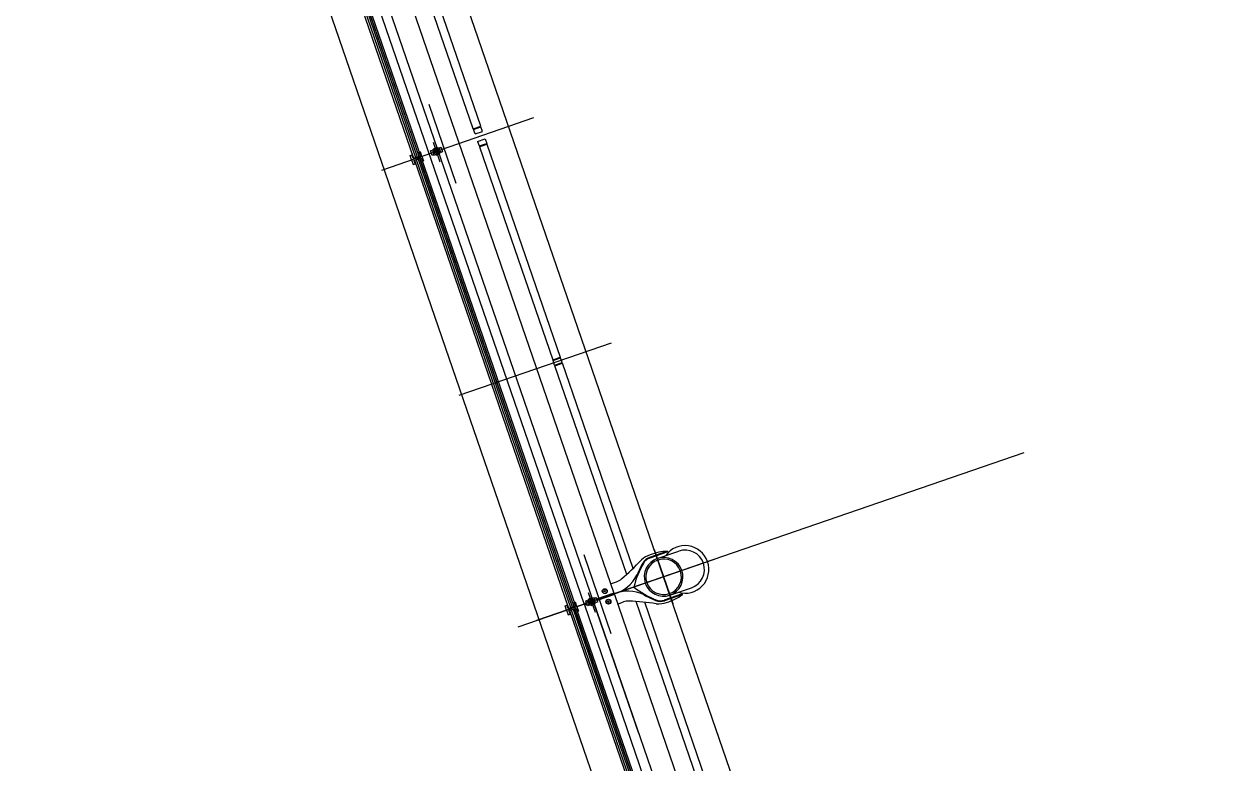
# Model space of a CAD drawing. Extents: x 809487 to 809680, y 818779 to 819225.
# Drawn here: x 809583.17 to 809590.66, y 818920.82 to 818925.48 of the extents above; entities that cross this region are included whole.
import ezdxf

# ---------------------------------------------------------------- set-up
doc = ezdxf.new("R2010")
doc.units = 0
for name, color, linetype in [('F-RC', 7, 'Continuous'), ('MAJ214__', 7, 'Continuous'), ('MAJ270__', 7, 'Continuous'), ('MAJ292__', 7, 'Continuous')]:
    doc.layers.add(name, color=color, linetype=linetype)

msp = doc.modelspace()

# ---------------------------------------------------------------- linework, layer by layer
at = {"layer": 'F-RC'}
for p, q in [((809586.0479, 818924.8322), (809585.5856, 818926.1748)), ((809586.0006, 818924.8159), (809585.5383, 818926.1585)), ((809586.0006, 818924.8159), (809586.0479, 818924.8322)), ((809586.0023, 818924.8112), (809586.0495, 818924.8275)), ((809586.0042, 818924.8118), (809586.0025, 818924.8166)), ((809586.0477, 818924.8268), (809586.046, 818924.8315)), ((809586.0593, 818924.7991), (809586.0495, 818924.8275)), ((809586.012, 818924.7828), (809586.0023, 818924.8112)), ((809586.012, 818924.7828), (809586.0593, 818924.7991)), ((809586.0283, 818924.7355), (809586.0756, 818924.7518)), ((809586.0756, 818924.7518), (809586.0854, 818924.7234)), ((809586.0283, 818924.7355), (809586.0381, 818924.7072)), ((809586.0381, 818924.7072), (809586.0854, 818924.7234)), ((809586.0397, 818924.7024), (809586.087, 818924.7187)), ((809586.0397, 818924.7024), (809586.502, 818923.3598)), ((809586.04, 818924.7078), (809586.0416, 818924.7031)), ((809586.0835, 818924.7228), (809586.0851, 818924.7181)), ((809586.087, 818924.7187), (809586.5493, 818923.3761)), ((809586.502, 818923.3598), (809586.5217, 818923.3666)), ((809586.5036, 818923.3551), (809586.5509, 818923.3714)), ((809586.5134, 818923.3267), (809586.5036, 818923.3551)), ((809586.5055, 818923.3557), (809586.5039, 818923.3605)), ((809586.5134, 818923.3267), (809586.5607, 818923.343)), ((809586.515, 818923.322), (809586.5623, 818923.3383)), ((809586.9674, 818922.0081), (809586.515, 818923.322)), ((809586.5169, 818923.3226), (809586.5153, 818923.3274)), ((809586.5217, 818923.3666), (809586.5493, 818923.3761)), ((809586.549, 818923.3707), (809586.5474, 818923.3754)), ((809586.5607, 818923.343), (809586.5509, 818923.3714)), ((809586.5604, 818923.3376), (809586.5588, 818923.3423)), ((809587.0074, 818922.0455), (809586.5623, 818923.3383)), ((809587.4787, 818920.5232), (809587.0263, 818921.8371)), ((809587.526, 818920.5395), (809587.0809, 818921.8323))]:
    msp.add_line(p, q, dxfattribs=at)
at = {"layer": 'MAJ214__'}
for p, q in [((809584.6651, 818927.4575), (809585.6369, 818924.6351)), ((809584.6764, 818927.4614), (809585.6482, 818924.639)), ((809584.6859, 818927.4647), (809585.6577, 818924.6423)), ((809584.6866, 818927.4649), (809585.6584, 818924.6425)), ((809584.7473, 818927.4884), (809586.6974, 818921.8248)), ((809585.7421, 818924.6793), (809585.7317, 818924.6757)), ((809585.7421, 818924.6793), (809585.7317, 818924.6757)), ((809585.7414, 818924.6473), (809585.7317, 818924.6757)), ((809585.7414, 818924.6473), (809585.7317, 818924.6757)), ((809585.7821, 818924.6864), (809585.7513, 818924.6758)), ((809585.7821, 818924.6864), (809585.7513, 818924.6758)), ((809585.7522, 818924.6883), (809585.7739, 818924.6958)), ((809585.7522, 818924.6883), (809585.7739, 818924.6958)), ((809585.7528, 818924.6896), (809585.7522, 818924.6883)), ((809585.7528, 818924.6896), (809585.7522, 818924.6883)), ((809585.7531, 818924.6855), (809585.7522, 818924.6883)), ((809585.7531, 818924.6855), (809585.7522, 818924.6883)), ((809585.7726, 818924.6964), (809585.7528, 818924.6896)), ((809585.7726, 818924.6964), (809585.7528, 818924.6896)), ((809585.7529, 818924.65), (809585.7969, 818924.6651)), ((809585.7529, 818924.65), (809585.7969, 818924.6651)), ((809585.7531, 818924.6855), (809585.7749, 818924.693)), ((809585.7531, 818924.6855), (809585.7749, 818924.693)), ((809585.755, 818924.6861), (809585.7554, 818924.6852)), ((809585.755, 818924.6861), (809585.7554, 818924.6852)), ((809585.7878, 818924.6699), (809585.757, 818924.6593)), ((809585.7878, 818924.6699), (809585.757, 818924.6593)), ((809585.7726, 818924.6964), (809585.7739, 818924.6958)), ((809585.7726, 818924.6964), (809585.7739, 818924.6958)), ((809585.773, 818924.6923), (809585.7733, 818924.6914)), ((809585.773, 818924.6923), (809585.7733, 818924.6914)), ((809585.7749, 818924.693), (809585.7739, 818924.6958)), ((809585.7749, 818924.693), (809585.7739, 818924.6958)), ((809585.7822, 818924.6865), (809585.7898, 818924.6891)), ((809585.7822, 818924.6865), (809585.7898, 818924.6891)), ((809585.7874, 818924.6949), (809585.7978, 818924.6985)), ((809585.7874, 818924.6949), (809585.7978, 818924.6985)), ((809585.7955, 818924.6726), (809585.7879, 818924.67)), ((809585.7955, 818924.6726), (809585.7879, 818924.67)), ((809585.8076, 818924.6701), (809585.7972, 818924.6665)), ((809585.8076, 818924.6701), (809585.7972, 818924.6665)), ((809585.7978, 818924.6985), (809585.8076, 818924.6701)), ((809585.7978, 818924.6985), (809585.8076, 818924.6701)), ((809585.6418, 818924.6209), (809586.6136, 818921.7986)), ((809585.6531, 818924.6248), (809586.6249, 818921.8025)), ((809585.6626, 818924.6281), (809586.6344, 818921.8057)), ((809585.6633, 818924.6283), (809586.6351, 818921.806)), ((809585.7518, 818924.6509), (809585.7414, 818924.6473)), ((809585.7518, 818924.6509), (809585.7414, 818924.6473)), ((809585.7494, 818924.6567), (809585.757, 818924.6593)), ((809585.7494, 818924.6567), (809585.757, 818924.6593)), ((809585.7861, 818924.6603), (809585.7644, 818924.6528)), ((809585.7861, 818924.6603), (809585.7644, 818924.6528)), ((809585.7653, 818924.65), (809585.7644, 818924.6528)), ((809585.7653, 818924.65), (809585.7644, 818924.6528)), ((809585.7871, 818924.6575), (809585.7653, 818924.65)), ((809585.7871, 818924.6575), (809585.7653, 818924.65)), ((809585.7666, 818924.6494), (809585.7653, 818924.65)), ((809585.7666, 818924.6494), (809585.7653, 818924.65)), ((809585.7659, 818924.6544), (809585.7661, 818924.654)), ((809585.7659, 818924.6544), (809585.7661, 818924.654)), ((809585.7667, 818924.6537), (809585.7661, 818924.654)), ((809585.7667, 818924.6537), (809585.7661, 818924.654)), ((809585.7666, 818924.6494), (809585.7865, 818924.6562)), ((809585.7666, 818924.6494), (809585.7865, 818924.6562)), ((809585.7838, 818924.6595), (809585.7841, 818924.6602)), ((809585.7838, 818924.6595), (809585.7841, 818924.6602)), ((809585.7839, 818924.6606), (809585.7841, 818924.6602)), ((809585.7839, 818924.6606), (809585.7841, 818924.6602)), ((809585.7871, 818924.6575), (809585.7861, 818924.6603)), ((809585.7871, 818924.6575), (809585.7861, 818924.6603)), ((809585.7865, 818924.6562), (809585.7871, 818924.6575)), ((809585.7865, 818924.6562), (809585.7871, 818924.6575)), ((809586.6974, 818921.8248), (809586.7116, 818921.8297)), ((809586.6974, 818921.8248), (809586.7116, 818921.8297)), ((809586.7007, 818921.8153), (809586.7149, 818921.8202)), ((809586.7188, 818921.8427), (809586.7084, 818921.8391)), ((809586.7188, 818921.8427), (809586.7084, 818921.8391)), ((809586.7084, 818921.8391), (809586.7116, 818921.8297)), ((809586.7084, 818921.8391), (809586.7116, 818921.8297)), ((809586.7181, 818921.8108), (809586.7149, 818921.8202)), ((809586.7261, 818921.8201), (809586.7337, 818921.8227)), ((809586.7588, 818921.8499), (809586.728, 818921.8393)), ((809586.7588, 818921.8499), (809586.728, 818921.8393)), ((809586.7289, 818921.8517), (809586.7506, 818921.8592)), ((809586.7289, 818921.8517), (809586.7506, 818921.8592)), ((809586.7295, 818921.853), (809586.7289, 818921.8517)), ((809586.7295, 818921.853), (809586.7289, 818921.8517)), ((809586.7298, 818921.8489), (809586.7289, 818921.8517)), ((809586.7298, 818921.8489), (809586.7289, 818921.8517)), ((809586.7493, 818921.8599), (809586.7295, 818921.853)), ((809586.7493, 818921.8599), (809586.7295, 818921.853)), ((809586.7296, 818921.8134), (809586.7736, 818921.8286)), ((809586.7298, 818921.8489), (809586.7516, 818921.8564)), ((809586.7298, 818921.8489), (809586.7516, 818921.8564)), ((809586.7317, 818921.8496), (809586.7321, 818921.8486)), ((809586.7317, 818921.8496), (809586.7321, 818921.8486)), ((809586.7645, 818921.8333), (809586.7337, 818921.8227)), ((809586.7628, 818921.8238), (809586.7411, 818921.8163)), ((809586.7421, 818921.8135), (809586.7411, 818921.8163)), ((809586.7638, 818921.8209), (809586.7421, 818921.8135)), ((809586.7426, 818921.8179), (809586.7428, 818921.8174)), ((809586.7434, 818921.8171), (809586.7428, 818921.8174)), ((809586.7433, 818921.8128), (809586.7632, 818921.8197)), ((809586.7493, 818921.8599), (809586.7506, 818921.8592)), ((809586.7493, 818921.8599), (809586.7506, 818921.8592)), ((809586.7497, 818921.8557), (809586.75, 818921.8548)), ((809586.7497, 818921.8557), (809586.75, 818921.8548)), ((809586.7516, 818921.8564), (809586.7506, 818921.8592)), ((809586.7516, 818921.8564), (809586.7506, 818921.8592)), ((809586.759, 818921.8499), (809586.7665, 818921.8526)), ((809586.759, 818921.8499), (809586.7665, 818921.8526)), ((809586.7605, 818921.823), (809586.7608, 818921.8236)), ((809586.7606, 818921.8241), (809586.7608, 818921.8236)), ((809586.7638, 818921.8209), (809586.7628, 818921.8238)), ((809586.7632, 818921.8197), (809586.7638, 818921.8209)), ((809586.7641, 818921.8583), (809586.7745, 818921.8619)), ((809586.7641, 818921.8583), (809586.7745, 818921.8619)), ((809586.7722, 818921.836), (809586.7646, 818921.8334)), ((809586.7843, 818921.8336), (809586.7739, 818921.83)), ((809586.7745, 818921.8619), (809586.7778, 818921.8525)), ((809586.7745, 818921.8619), (809586.7778, 818921.8525)), ((809586.8865, 818921.8899), (809586.7778, 818921.8525)), ((809586.8865, 818921.8899), (809586.7778, 818921.8525)), ((809586.8898, 818921.8804), (809586.781, 818921.843)), ((809586.781, 818921.843), (809586.7843, 818921.8336)), ((809586.6185, 818921.7844), (809587.5903, 818918.962)), ((809586.6298, 818921.7883), (809587.6016, 818918.9659)), ((809586.6393, 818921.7915), (809587.6111, 818918.9692)), ((809586.64, 818921.7918), (809587.6118, 818918.9694)), ((809586.7007, 818921.8153), (809588.6508, 818916.1517)), ((809586.7285, 818921.8144), (809586.7181, 818921.8108)), ((809586.7433, 818921.8128), (809586.7421, 818921.8135))]:
    msp.add_line(p, q, dxfattribs=at)
for points in [[(809585.7863, 818924.6958), (809585.7423, 818924.6807)], [(809585.7863, 818924.6958), (809585.7423, 818924.6807)], [(809587.2244, 818922.1533), (809587.1116, 818922.1145)], [(809587.2244, 818922.1533), (809587.1116, 818922.1145)], [(809586.763, 818921.8593), (809586.7191, 818921.8441)], [(809586.763, 818921.8593), (809586.7191, 818921.8441)], [(809587.3182, 818921.8809), (809587.2054, 818921.842)]]:
    msp.add_lwpolyline(points, dxfattribs=at)
for centre, radius in [((809585.7696, 818924.6729), 0.006), ((809585.7696, 818924.6729), 0.006), ((809586.8295, 818921.902), 0.0155), ((809586.8295, 818921.902), 0.0155), ((809586.8295, 818921.902), 0.0135), ((809586.8295, 818921.902), 0.0135), ((809586.8295, 818921.902), 0.0042), ((809586.8295, 818921.902), 0.0042), ((809586.8523, 818921.8358), 0.0155), ((809586.8523, 818921.8358), 0.0135), ((809586.8523, 818921.8358), 0.0042)]:
    msp.add_circle(centre, radius, dxfattribs=at)
for centre, radius, start, end in [((809585.7696, 818924.6729), 0.0095, 145.18264, 252.81736), ((809585.7696, 818924.6729), 0.0095, 145.18264, 252.81736), ((809585.7696, 818924.6729), 0.0109, 101.1265, 116.87349), ((809585.7696, 818924.6729), 0.0109, 101.1265, 116.87349), ((809585.7696, 818924.6729), 0.0095, 326.69488, 71.30512), ((809585.7696, 818924.6729), 0.0095, 326.69488, 71.30512), ((809585.7696, 818924.6729), 0.0109, 281.1265, 296.87349), ((809585.7696, 818924.6729), 0.0109, 281.1265, 296.87349), ((809587.5597, 818921.7954), 0.567, 149.96236, 158.10407), ((809587.5597, 818921.7954), 0.567, 149.96236, 158.10407), ((809587.1374, 818922.0396), 0.0792, 109, 149.96236), ((809587.1374, 818922.0396), 0.0792, 109, 149.96236), ((809586.8258, 818922.1072), 0.2307, 285.67731, 333.23123), ((809586.8258, 818922.1072), 0.2307, 285.67731, 333.23123), ((809587.015, 818922.0143), 0.02, 326.67541, 338.10407), ((809587.015, 818922.0143), 0.02, 326.67541, 338.10407), ((809586.9757, 818921.6718), 0.2307, 64.76877, 112.32268), ((809586.9757, 818921.6718), 0.2307, 105.67731, 112.32268), ((809586.8258, 818922.1072), 0.2307, 285.67731, 292.32268), ((809586.9757, 818921.6718), 0.2307, 105.67731, 112.32268), ((809586.7463, 818921.8363), 0.0095, 145.18264, 198.99991), ((809586.7463, 818921.8363), 0.0095, 145.18264, 198.99991), ((809586.7463, 818921.8363), 0.0095, 198.99991, 252.81736), ((809586.7463, 818921.8363), 0.006, 19.00013, 198.99986), ((809586.7463, 818921.8363), 0.006, 19.00013, 198.99986), ((809586.7463, 818921.8363), 0.006, 198.99986, 19.00013), ((809586.7463, 818921.8363), 0.0109, 101.1265, 116.87349), ((809586.7463, 818921.8363), 0.0109, 101.1265, 116.87349), ((809586.7463, 818921.8363), 0.0109, 281.1265, 296.87349), ((809586.7463, 818921.8363), 0.0095, 19.00008, 71.30512), ((809586.7463, 818921.8363), 0.0095, 19.00008, 71.30512), ((809586.7463, 818921.8363), 0.0095, 326.69488, 19.00008), ((809587.0676, 818921.8615), 0.02, 59.89592, 71.32459), ((809587.3621, 818922.3693), 0.567, 239.89592, 248.03764), ((809587.1796, 818921.9169), 0.0792, 248.03764, 289)]:
    msp.add_arc(centre, radius, start, end, dxfattribs=at)
for points, degree in [([(809585.7421, 818924.68), (809585.7421, 818924.68), (809585.7421, 818924.6801), (809585.7421, 818924.6802), (809585.7421, 818924.6802), (809585.7421, 818924.6803), (809585.7421, 818924.6803), (809585.7421, 818924.6804), (809585.7421, 818924.6804), (809585.7422, 818924.6805), (809585.7422, 818924.6805), (809585.7422, 818924.6806), (809585.7422, 818924.6806), (809585.7423, 818924.6807), (809585.7423, 818924.6807), (809585.7423, 818924.6807)], 3), ([(809585.7421, 818924.68), (809585.7421, 818924.68), (809585.7421, 818924.6801), (809585.7421, 818924.6802), (809585.7421, 818924.6802), (809585.7421, 818924.6803), (809585.7421, 818924.6803), (809585.7421, 818924.6804), (809585.7421, 818924.6804), (809585.7422, 818924.6805), (809585.7422, 818924.6805), (809585.7422, 818924.6806), (809585.7422, 818924.6806), (809585.7423, 818924.6807), (809585.7423, 818924.6807), (809585.7423, 818924.6807)], 3), ([(809585.7429, 818924.6738), (809585.7428, 818924.6741), (809585.7427, 818924.6745), (809585.7425, 818924.6753), (809585.7424, 818924.6759), (809585.7422, 818924.677), (809585.7422, 818924.6776), (809585.7421, 818924.6787), (809585.7421, 818924.6794), (809585.7421, 818924.68)], 3), ([(809585.7429, 818924.6738), (809585.7428, 818924.6741), (809585.7427, 818924.6745), (809585.7425, 818924.6753), (809585.7424, 818924.6759), (809585.7422, 818924.677), (809585.7422, 818924.6776), (809585.7421, 818924.6787), (809585.7421, 818924.6794), (809585.7421, 818924.68)], 3), ([(809585.7429, 818924.6738), (809585.7429, 818924.6738), (809585.7429, 818924.6738), (809585.7429, 818924.6737), (809585.7429, 818924.6737), (809585.7429, 818924.6736), (809585.743, 818924.6736), (809585.743, 818924.6736)], 3), ([(809585.7429, 818924.6738), (809585.7429, 818924.6738), (809585.7429, 818924.6738), (809585.7429, 818924.6737), (809585.7429, 818924.6737), (809585.7429, 818924.6736), (809585.743, 818924.6736), (809585.743, 818924.6736)], 3), ([(809585.7437, 818924.6732), (809585.7437, 818924.6732), (809585.7437, 818924.6732), (809585.7437, 818924.6732), (809585.7436, 818924.6732), (809585.7436, 818924.6732), (809585.7435, 818924.6732), (809585.7434, 818924.6732), (809585.7433, 818924.6732), (809585.7432, 818924.6733), (809585.7431, 818924.6733), (809585.743, 818924.6735), (809585.743, 818924.6735), (809585.743, 818924.6736)], 3), ([(809585.7437, 818924.6732), (809585.7437, 818924.6732), (809585.7437, 818924.6732), (809585.7437, 818924.6732), (809585.7436, 818924.6732), (809585.7436, 818924.6732), (809585.7435, 818924.6732), (809585.7434, 818924.6732), (809585.7433, 818924.6732), (809585.7432, 818924.6733), (809585.7431, 818924.6733), (809585.743, 818924.6735), (809585.743, 818924.6735), (809585.743, 818924.6736)], 3), ([(809585.7437, 818924.6732), (809585.7444, 818924.6735), (809585.745, 818924.6737), (809585.7466, 818924.6742), (809585.7475, 818924.6746), (809585.7491, 818924.6751), (809585.7497, 818924.6753), (809585.7506, 818924.6756), (809585.751, 818924.6757), (809585.7513, 818924.6758)], 3), ([(809585.7437, 818924.6732), (809585.7446, 818924.6735), (809585.7455, 818924.6738), (809585.7464, 818924.6741), (809585.7476, 818924.6746), (809585.7489, 818924.675), (809585.7502, 818924.6755), (809585.7506, 818924.6756), (809585.7509, 818924.6757), (809585.7513, 818924.6758)], 3), ([(809585.7437, 818924.6732), (809585.7444, 818924.6735), (809585.745, 818924.6737), (809585.7466, 818924.6742), (809585.7475, 818924.6746), (809585.7491, 818924.6751), (809585.7497, 818924.6753), (809585.7506, 818924.6756), (809585.751, 818924.6757), (809585.7513, 818924.6758)], 3), ([(809585.7437, 818924.6732), (809585.7446, 818924.6735), (809585.7455, 818924.6738), (809585.7464, 818924.6741), (809585.7476, 818924.6746), (809585.7489, 818924.675), (809585.7502, 818924.6755), (809585.7506, 818924.6756), (809585.7509, 818924.6757), (809585.7513, 818924.6758)], 3), ([(809585.7513, 818924.6758), (809585.7513, 818924.6758), (809585.7513, 818924.6758), (809585.7514, 818924.6757), (809585.7514, 818924.6755), (809585.7516, 818924.6749), (809585.7516, 818924.6745), (809585.7518, 818924.6733), (809585.7519, 818924.6722), (809585.7524, 818924.67), (809585.7527, 818924.6688), (809585.7535, 818924.6665), (809585.7539, 818924.6654), (809585.7549, 818924.6633), (809585.7554, 818924.6623), (809585.7562, 818924.661), (809585.7564, 818924.6605), (809585.7568, 818924.6599), (809585.7569, 818924.6597), (809585.757, 818924.6594), (809585.757, 818924.6594), (809585.757, 818924.6593)], 3), ([(809585.7513, 818924.6758), (809585.7513, 818924.6758), (809585.7513, 818924.6758), (809585.7514, 818924.6757), (809585.7514, 818924.6755), (809585.7516, 818924.6749), (809585.7516, 818924.6745), (809585.7518, 818924.6733), (809585.7519, 818924.6722), (809585.7524, 818924.67), (809585.7527, 818924.6688), (809585.7535, 818924.6665), (809585.7539, 818924.6654), (809585.7549, 818924.6633), (809585.7554, 818924.6623), (809585.7562, 818924.661), (809585.7564, 818924.6605), (809585.7568, 818924.6599), (809585.7569, 818924.6597), (809585.757, 818924.6594), (809585.757, 818924.6594), (809585.757, 818924.6593)], 3), ([(809585.7625, 818924.6794), (809585.7625, 818924.6794), (809585.7625, 818924.6794), (809585.7625, 818924.6793), (809585.7624, 818924.6792), (809585.7623, 818924.679), (809585.7622, 818924.6788), (809585.7619, 818924.6785), (809585.7618, 818924.6783), (809585.7617, 818924.6781)], 3), ([(809585.7625, 818924.6794), (809585.7625, 818924.6794), (809585.7625, 818924.6794), (809585.7625, 818924.6793), (809585.7624, 818924.6792), (809585.7623, 818924.679), (809585.7622, 818924.6788), (809585.7619, 818924.6785), (809585.7618, 818924.6783), (809585.7617, 818924.6781)], 3), ([(809585.7647, 818924.6827), (809585.7635, 818924.6809), (809585.7625, 818924.6794)], 2), ([(809585.7647, 818924.6827), (809585.7635, 818924.6809), (809585.7625, 818924.6794)], 2), ([(809585.7666, 818924.6639), (809585.7668, 818924.6638), (809585.767, 818924.6638), (809585.7674, 818924.6636), (809585.7676, 818924.6636), (809585.7678, 818924.6635), (809585.7679, 818924.6634), (809585.768, 818924.6634), (809585.768, 818924.6634), (809585.7681, 818924.6634)], 3), ([(809585.7666, 818924.6639), (809585.7668, 818924.6638), (809585.767, 818924.6638), (809585.7674, 818924.6636), (809585.7676, 818924.6636), (809585.7678, 818924.6635), (809585.7679, 818924.6634), (809585.768, 818924.6634), (809585.768, 818924.6634), (809585.7681, 818924.6634)], 3), ([(809585.7712, 818924.6824), (809585.7695, 818924.683), (809585.7675, 818924.6836)], 2), ([(809585.7712, 818924.6824), (809585.7695, 818924.683), (809585.7675, 818924.6836)], 2), ([(809585.7681, 818924.6634), (809585.7698, 818924.6628), (809585.7717, 818924.6622)], 2), ([(809585.7681, 818924.6634), (809585.7698, 818924.6628), (809585.7717, 818924.6622)], 2), ([(809585.7727, 818924.6819), (809585.7725, 818924.682), (809585.7723, 818924.682), (809585.7719, 818924.6822), (809585.7717, 818924.6822), (809585.7714, 818924.6823), (809585.7713, 818924.6824), (809585.7712, 818924.6824), (809585.7712, 818924.6824), (809585.7712, 818924.6824)], 3), ([(809585.7727, 818924.6819), (809585.7725, 818924.682), (809585.7723, 818924.682), (809585.7719, 818924.6822), (809585.7717, 818924.6822), (809585.7714, 818924.6823), (809585.7713, 818924.6824), (809585.7712, 818924.6824), (809585.7712, 818924.6824), (809585.7712, 818924.6824)], 3), ([(809585.7746, 818924.6631), (809585.7757, 818924.6649), (809585.7767, 818924.6664)], 2), ([(809585.7746, 818924.6631), (809585.7757, 818924.6649), (809585.7767, 818924.6664)], 2), ([(809585.7767, 818924.6664), (809585.7767, 818924.6664), (809585.7767, 818924.6664), (809585.7768, 818924.6665), (809585.7768, 818924.6666), (809585.777, 818924.6668), (809585.7771, 818924.667), (809585.7773, 818924.6673), (809585.7775, 818924.6675), (809585.7776, 818924.6677)], 3), ([(809585.7767, 818924.6664), (809585.7767, 818924.6664), (809585.7767, 818924.6664), (809585.7768, 818924.6665), (809585.7768, 818924.6666), (809585.777, 818924.6668), (809585.7771, 818924.667), (809585.7773, 818924.6673), (809585.7775, 818924.6675), (809585.7776, 818924.6677)], 3), ([(809585.7821, 818924.6864), (809585.7821, 818924.6865), (809585.7822, 818924.6865), (809585.7822, 818924.6865)], 2), ([(809585.7821, 818924.6864), (809585.7821, 818924.6865), (809585.7822, 818924.6865), (809585.7822, 818924.6865)], 2), ([(809585.7821, 818924.6864), (809585.7821, 818924.6865), (809585.7822, 818924.6865), (809585.7822, 818924.6865)], 2), ([(809585.7821, 818924.6864), (809585.7821, 818924.6865), (809585.7822, 818924.6865), (809585.7822, 818924.6865)], 2), ([(809585.7879, 818924.67), (809585.7879, 818924.67), (809585.7879, 818924.67), (809585.7879, 818924.6701), (809585.7878, 818924.6703), (809585.7877, 818924.6709), (809585.7876, 818924.6713), (809585.7874, 818924.6726), (809585.7873, 818924.6736), (809585.7869, 818924.6758), (809585.7866, 818924.677), (809585.7858, 818924.6793), (809585.7854, 818924.6805), (809585.7844, 818924.6825), (809585.7838, 818924.6835), (809585.7831, 818924.6848), (809585.7828, 818924.6853), (809585.7825, 818924.6859), (809585.7824, 818924.6861), (809585.7823, 818924.6864), (809585.7823, 818924.6864), (809585.7822, 818924.6865)], 3), ([(809585.7879, 818924.67), (809585.7879, 818924.67), (809585.7879, 818924.67), (809585.7879, 818924.6701), (809585.7878, 818924.6703), (809585.7877, 818924.6709), (809585.7876, 818924.6713), (809585.7874, 818924.6726), (809585.7873, 818924.6736), (809585.7869, 818924.6758), (809585.7866, 818924.677), (809585.7858, 818924.6793), (809585.7854, 818924.6805), (809585.7844, 818924.6825), (809585.7838, 818924.6835), (809585.7831, 818924.6848), (809585.7828, 818924.6853), (809585.7825, 818924.6859), (809585.7824, 818924.6861), (809585.7823, 818924.6864), (809585.7823, 818924.6864), (809585.7822, 818924.6865)], 3), ([(809585.7863, 818924.6958), (809585.7864, 818924.6958), (809585.7864, 818924.6959), (809585.7865, 818924.6958), (809585.7865, 818924.6958), (809585.7866, 818924.6958), (809585.7866, 818924.6958), (809585.7867, 818924.6957), (809585.7867, 818924.6957), (809585.7868, 818924.6957), (809585.7868, 818924.6957), (809585.7868, 818924.6956), (809585.7869, 818924.6956), (809585.7869, 818924.6955), (809585.787, 818924.6955), (809585.787, 818924.6954)], 3), ([(809585.7863, 818924.6958), (809585.7864, 818924.6958), (809585.7864, 818924.6959), (809585.7865, 818924.6958), (809585.7865, 818924.6958), (809585.7866, 818924.6958), (809585.7866, 818924.6958), (809585.7867, 818924.6957), (809585.7867, 818924.6957), (809585.7868, 818924.6957), (809585.7868, 818924.6957), (809585.7868, 818924.6956), (809585.7869, 818924.6956), (809585.7869, 818924.6955), (809585.787, 818924.6955), (809585.787, 818924.6954)], 3), ([(809585.787, 818924.6954), (809585.7874, 818924.695), (809585.7877, 818924.6945), (809585.7884, 818924.6935), (809585.7887, 818924.693), (809585.7893, 818924.692), (809585.7895, 818924.6915), (809585.7899, 818924.6907), (809585.79, 818924.6904), (809585.7901, 818924.6901)], 3), ([(809585.787, 818924.6954), (809585.7874, 818924.695), (809585.7877, 818924.6945), (809585.7884, 818924.6935), (809585.7887, 818924.693), (809585.7893, 818924.692), (809585.7895, 818924.6915), (809585.7899, 818924.6907), (809585.79, 818924.6904), (809585.7901, 818924.6901)], 3), ([(809585.7879, 818924.67), (809585.7879, 818924.6699), (809585.7878, 818924.6699), (809585.7878, 818924.6699)], 2), ([(809585.7879, 818924.67), (809585.7879, 818924.6699), (809585.7878, 818924.6699), (809585.7878, 818924.6699)], 2), ([(809585.7902, 818924.6899), (809585.7902, 818924.6898), (809585.7902, 818924.6898), (809585.7903, 818924.6897), (809585.7902, 818924.6896), (809585.7902, 818924.6895), (809585.7902, 818924.6894), (809585.7901, 818924.6893), (809585.7901, 818924.6892), (809585.79, 818924.6892), (809585.7899, 818924.6891), (809585.7898, 818924.6891), (809585.7898, 818924.6891), (809585.7898, 818924.6891)], 3), ([(809585.7902, 818924.6899), (809585.7902, 818924.6898), (809585.7902, 818924.6898), (809585.7903, 818924.6897), (809585.7902, 818924.6896), (809585.7902, 818924.6895), (809585.7902, 818924.6894), (809585.7901, 818924.6893), (809585.7901, 818924.6892), (809585.79, 818924.6892), (809585.7899, 818924.6891), (809585.7898, 818924.6891), (809585.7898, 818924.6891), (809585.7898, 818924.6891)], 3), ([(809585.7902, 818924.6899), (809585.7902, 818924.6899), (809585.7902, 818924.6899), (809585.7902, 818924.6899), (809585.7902, 818924.69), (809585.7902, 818924.69), (809585.7902, 818924.6901), (809585.7901, 818924.6901)], 3), ([(809585.7902, 818924.6899), (809585.7902, 818924.6899), (809585.7902, 818924.6899), (809585.7902, 818924.6899), (809585.7902, 818924.69), (809585.7902, 818924.69), (809585.7902, 818924.6901), (809585.7901, 818924.6901)], 3), ([(809585.7955, 818924.6726), (809585.7955, 818924.6726), (809585.7955, 818924.6726), (809585.7956, 818924.6726), (809585.7956, 818924.6726), (809585.7957, 818924.6726), (809585.7957, 818924.6726), (809585.7959, 818924.6726), (809585.7959, 818924.6726), (809585.7961, 818924.6725), (809585.7961, 818924.6725), (809585.7962, 818924.6723), (809585.7963, 818924.6723), (809585.7963, 818924.6722)], 3), ([(809585.7955, 818924.6726), (809585.7955, 818924.6726), (809585.7955, 818924.6726), (809585.7956, 818924.6726), (809585.7956, 818924.6726), (809585.7957, 818924.6726), (809585.7957, 818924.6726), (809585.7959, 818924.6726), (809585.7959, 818924.6726), (809585.7961, 818924.6725), (809585.7961, 818924.6725), (809585.7962, 818924.6723), (809585.7963, 818924.6723), (809585.7963, 818924.6722)], 3), ([(809585.7964, 818924.672), (809585.7964, 818924.672), (809585.7964, 818924.6721), (809585.7963, 818924.6721), (809585.7963, 818924.6721), (809585.7963, 818924.6722), (809585.7963, 818924.6722), (809585.7963, 818924.6722)], 3), ([(809585.7964, 818924.672), (809585.7964, 818924.672), (809585.7964, 818924.6721), (809585.7963, 818924.6721), (809585.7963, 818924.6721), (809585.7963, 818924.6722), (809585.7963, 818924.6722), (809585.7963, 818924.6722)], 3), ([(809585.7964, 818924.672), (809585.7965, 818924.6717), (809585.7966, 818924.6713), (809585.7968, 818924.6705), (809585.7969, 818924.6699), (809585.797, 818924.6688), (809585.7971, 818924.6682), (809585.7972, 818924.6671), (809585.7972, 818924.6665), (809585.7972, 818924.6658)], 3), ([(809585.7964, 818924.672), (809585.7965, 818924.6717), (809585.7966, 818924.6713), (809585.7968, 818924.6705), (809585.7969, 818924.6699), (809585.797, 818924.6688), (809585.7971, 818924.6682), (809585.7972, 818924.6671), (809585.7972, 818924.6665), (809585.7972, 818924.6658)], 3), ([(809585.7972, 818924.6658), (809585.7972, 818924.6658), (809585.7972, 818924.6657), (809585.7972, 818924.6656), (809585.7972, 818924.6656), (809585.7972, 818924.6655), (809585.7971, 818924.6655), (809585.7971, 818924.6654), (809585.7971, 818924.6654), (809585.7971, 818924.6653), (809585.7971, 818924.6653), (809585.797, 818924.6652), (809585.797, 818924.6652), (809585.797, 818924.6651), (809585.7969, 818924.6651), (809585.7969, 818924.6651)], 3), ([(809585.7972, 818924.6658), (809585.7972, 818924.6658), (809585.7972, 818924.6657), (809585.7972, 818924.6656), (809585.7972, 818924.6656), (809585.7972, 818924.6655), (809585.7971, 818924.6655), (809585.7971, 818924.6654), (809585.7971, 818924.6654), (809585.7971, 818924.6653), (809585.7971, 818924.6653), (809585.797, 818924.6652), (809585.797, 818924.6652), (809585.797, 818924.6651), (809585.7969, 818924.6651), (809585.7969, 818924.6651)], 3), ([(809585.749, 818924.6559), (809585.749, 818924.656), (809585.749, 818924.656), (809585.749, 818924.6561), (809585.749, 818924.6562), (809585.749, 818924.6563), (809585.7491, 818924.6564), (809585.7492, 818924.6565), (809585.7492, 818924.6566), (809585.7493, 818924.6566), (809585.7494, 818924.6567), (809585.7494, 818924.6567), (809585.7494, 818924.6567), (809585.7494, 818924.6567)], 3), ([(809585.749, 818924.6559), (809585.749, 818924.656), (809585.749, 818924.656), (809585.749, 818924.6561), (809585.749, 818924.6562), (809585.749, 818924.6563), (809585.7491, 818924.6564), (809585.7492, 818924.6565), (809585.7492, 818924.6566), (809585.7493, 818924.6566), (809585.7494, 818924.6567), (809585.7494, 818924.6567), (809585.7494, 818924.6567), (809585.7494, 818924.6567)], 3), ([(809585.749, 818924.6559), (809585.7491, 818924.6559), (809585.7491, 818924.6559), (809585.7491, 818924.6559), (809585.7491, 818924.6558), (809585.7491, 818924.6558), (809585.7491, 818924.6558), (809585.7491, 818924.6557)], 3), ([(809585.749, 818924.6559), (809585.7491, 818924.6559), (809585.7491, 818924.6559), (809585.7491, 818924.6559), (809585.7491, 818924.6558), (809585.7491, 818924.6558), (809585.7491, 818924.6558), (809585.7491, 818924.6557)], 3), ([(809585.7523, 818924.6504), (809585.7519, 818924.6508), (809585.7515, 818924.6513), (809585.7509, 818924.6523), (809585.7506, 818924.6528), (809585.75, 818924.6538), (809585.7498, 818924.6543), (809585.7494, 818924.6551), (809585.7492, 818924.6554), (809585.7491, 818924.6557)], 3), ([(809585.7523, 818924.6504), (809585.7519, 818924.6508), (809585.7515, 818924.6513), (809585.7509, 818924.6523), (809585.7506, 818924.6528), (809585.75, 818924.6538), (809585.7498, 818924.6543), (809585.7494, 818924.6551), (809585.7492, 818924.6554), (809585.7491, 818924.6557)], 3), ([(809585.7529, 818924.65), (809585.7529, 818924.65), (809585.7529, 818924.65), (809585.7528, 818924.65), (809585.7527, 818924.65), (809585.7527, 818924.65), (809585.7526, 818924.65), (809585.7526, 818924.6501), (809585.7526, 818924.6501), (809585.7525, 818924.6501), (809585.7525, 818924.6501), (809585.7524, 818924.6502), (809585.7524, 818924.6502), (809585.7523, 818924.6503), (809585.7523, 818924.6503), (809585.7523, 818924.6504)], 3), ([(809585.7529, 818924.65), (809585.7529, 818924.65), (809585.7529, 818924.65), (809585.7528, 818924.65), (809585.7527, 818924.65), (809585.7527, 818924.65), (809585.7526, 818924.65), (809585.7526, 818924.6501), (809585.7526, 818924.6501), (809585.7525, 818924.6501), (809585.7525, 818924.6501), (809585.7524, 818924.6502), (809585.7524, 818924.6502), (809585.7523, 818924.6503), (809585.7523, 818924.6503), (809585.7523, 818924.6504)], 3), ([(809586.7188, 818921.8434), (809586.7188, 818921.8435), (809586.7188, 818921.8435), (809586.7188, 818921.8436), (809586.7188, 818921.8437), (809586.7188, 818921.8438), (809586.7188, 818921.8438), (809586.7188, 818921.8439), (809586.7188, 818921.8439), (809586.7189, 818921.8439), (809586.7189, 818921.844), (809586.7189, 818921.844), (809586.719, 818921.8441), (809586.719, 818921.8441), (809586.719, 818921.8441), (809586.7191, 818921.8441)], 3), ([(809586.7188, 818921.8434), (809586.7188, 818921.8435), (809586.7188, 818921.8435), (809586.7188, 818921.8436), (809586.7188, 818921.8437), (809586.7188, 818921.8438), (809586.7188, 818921.8438), (809586.7188, 818921.8439), (809586.7188, 818921.8439), (809586.7189, 818921.8439), (809586.7189, 818921.844), (809586.7189, 818921.844), (809586.719, 818921.8441), (809586.719, 818921.8441), (809586.719, 818921.8441), (809586.7191, 818921.8441)], 3), ([(809586.7196, 818921.8372), (809586.7195, 818921.8376), (809586.7194, 818921.8379), (809586.7192, 818921.8388), (809586.7191, 818921.8393), (809586.7189, 818921.8404), (809586.7189, 818921.841), (809586.7188, 818921.8422), (809586.7188, 818921.8428), (809586.7188, 818921.8434)], 3), ([(809586.7196, 818921.8372), (809586.7195, 818921.8376), (809586.7194, 818921.8379), (809586.7192, 818921.8388), (809586.7191, 818921.8393), (809586.7189, 818921.8404), (809586.7189, 818921.841), (809586.7188, 818921.8422), (809586.7188, 818921.8428), (809586.7188, 818921.8434)], 3), ([(809586.7196, 818921.8372), (809586.7196, 818921.8372), (809586.7196, 818921.8372), (809586.7196, 818921.8371), (809586.7196, 818921.8371), (809586.7197, 818921.8371), (809586.7197, 818921.8371), (809586.7197, 818921.8371)], 3), ([(809586.7196, 818921.8372), (809586.7196, 818921.8372), (809586.7196, 818921.8372), (809586.7196, 818921.8371), (809586.7196, 818921.8371), (809586.7197, 818921.8371), (809586.7197, 818921.8371), (809586.7197, 818921.8371)], 3), ([(809586.7204, 818921.8367), (809586.7204, 818921.8367), (809586.7204, 818921.8367), (809586.7204, 818921.8367), (809586.7203, 818921.8367), (809586.7203, 818921.8366), (809586.7202, 818921.8366), (809586.7201, 818921.8367), (809586.72, 818921.8367), (809586.7199, 818921.8367), (809586.7198, 818921.8368), (809586.7197, 818921.8369), (809586.7197, 818921.837), (809586.7197, 818921.8371)], 3), ([(809586.7204, 818921.8367), (809586.7204, 818921.8367), (809586.7204, 818921.8367), (809586.7204, 818921.8367), (809586.7203, 818921.8367), (809586.7203, 818921.8366), (809586.7202, 818921.8366), (809586.7201, 818921.8367), (809586.72, 818921.8367), (809586.7199, 818921.8367), (809586.7198, 818921.8368), (809586.7197, 818921.8369), (809586.7197, 818921.837), (809586.7197, 818921.8371)], 3), ([(809586.7204, 818921.8367), (809586.7211, 818921.8369), (809586.7217, 818921.8371), (809586.7233, 818921.8377), (809586.7242, 818921.838), (809586.7258, 818921.8385), (809586.7264, 818921.8387), (809586.7273, 818921.8391), (809586.7277, 818921.8392), (809586.728, 818921.8393)], 3), ([(809586.7204, 818921.8367), (809586.7213, 818921.837), (809586.7222, 818921.8373), (809586.7231, 818921.8376), (809586.7243, 818921.838), (809586.7256, 818921.8385), (809586.7269, 818921.8389), (809586.7273, 818921.839), (809586.7276, 818921.8392), (809586.728, 818921.8393)], 3), ([(809586.7204, 818921.8367), (809586.7211, 818921.8369), (809586.7217, 818921.8371), (809586.7233, 818921.8377), (809586.7242, 818921.838), (809586.7258, 818921.8385), (809586.7264, 818921.8387), (809586.7273, 818921.8391), (809586.7277, 818921.8392), (809586.728, 818921.8393)], 3), ([(809586.7204, 818921.8367), (809586.7213, 818921.837), (809586.7222, 818921.8373), (809586.7231, 818921.8376), (809586.7243, 818921.838), (809586.7256, 818921.8385), (809586.7269, 818921.8389), (809586.7273, 818921.839), (809586.7276, 818921.8392), (809586.728, 818921.8393)], 3), ([(809586.7257, 818921.8194), (809586.7257, 818921.8194), (809586.7257, 818921.8194), (809586.7257, 818921.8195), (809586.7257, 818921.8196), (809586.7257, 818921.8198), (809586.7258, 818921.8198), (809586.7259, 818921.82), (809586.7259, 818921.82), (809586.726, 818921.8201), (809586.7261, 818921.8201), (809586.7261, 818921.8201), (809586.7261, 818921.8201), (809586.7261, 818921.8201)], 3), ([(809586.7257, 818921.8194), (809586.7258, 818921.8194), (809586.7258, 818921.8193), (809586.7258, 818921.8193), (809586.7258, 818921.8193), (809586.7258, 818921.8192), (809586.7258, 818921.8192), (809586.7258, 818921.8192)], 3), ([(809586.729, 818921.8138), (809586.7286, 818921.8143), (809586.7282, 818921.8148), (809586.7276, 818921.8158), (809586.7273, 818921.8163), (809586.7267, 818921.8172), (809586.7265, 818921.8177), (809586.7261, 818921.8185), (809586.7259, 818921.8189), (809586.7258, 818921.8192)], 3), ([(809586.728, 818921.8393), (809586.728, 818921.8393), (809586.728, 818921.8393), (809586.7281, 818921.8391), (809586.7282, 818921.8389), (809586.7283, 818921.8383), (809586.7283, 818921.8379), (809586.7285, 818921.8367), (809586.7287, 818921.8357), (809586.7291, 818921.8334), (809586.7294, 818921.8322), (809586.7298, 818921.8309), (809586.7299, 818921.8308), (809586.7299, 818921.8307)], 3), ([(809586.728, 818921.8393), (809586.728, 818921.8393), (809586.728, 818921.8393), (809586.7281, 818921.8391), (809586.7282, 818921.8389), (809586.7283, 818921.8383), (809586.7283, 818921.8379), (809586.7285, 818921.8367), (809586.7287, 818921.8357), (809586.7291, 818921.8334), (809586.7294, 818921.8322), (809586.7298, 818921.8309), (809586.7299, 818921.8308), (809586.7299, 818921.8307)], 3), ([(809586.7299, 818921.8307), (809586.7302, 818921.8297), (809586.7307, 818921.8287), (809586.7316, 818921.8267), (809586.7321, 818921.8258), (809586.7329, 818921.8245), (809586.7331, 818921.824), (809586.7335, 818921.8233), (809586.7336, 818921.8231), (809586.7337, 818921.8229), (809586.7337, 818921.8228), (809586.7337, 818921.8227)], 3), ([(809586.7393, 818921.8429), (809586.7392, 818921.8429), (809586.7392, 818921.8428), (809586.7392, 818921.8428), (809586.7391, 818921.8427), (809586.739, 818921.8424), (809586.7389, 818921.8423), (809586.7386, 818921.8419), (809586.7385, 818921.8417), (809586.7384, 818921.8416)], 3), ([(809586.7393, 818921.8429), (809586.7392, 818921.8429), (809586.7392, 818921.8428), (809586.7392, 818921.8428), (809586.7391, 818921.8427), (809586.739, 818921.8424), (809586.7389, 818921.8423), (809586.7386, 818921.8419), (809586.7385, 818921.8417), (809586.7384, 818921.8416)], 3), ([(809586.7414, 818921.8461), (809586.7402, 818921.8444), (809586.7393, 818921.8429)], 2), ([(809586.7414, 818921.8461), (809586.7402, 818921.8444), (809586.7393, 818921.8429)], 2), ([(809586.7433, 818921.8273), (809586.7435, 818921.8273), (809586.7437, 818921.8272), (809586.7441, 818921.8271), (809586.7443, 818921.827), (809586.7445, 818921.8269), (809586.7446, 818921.8269), (809586.7447, 818921.8269), (809586.7447, 818921.8269), (809586.7448, 818921.8268)], 3), ([(809586.7479, 818921.8458), (809586.7462, 818921.8464), (809586.7442, 818921.8471)], 2), ([(809586.7479, 818921.8458), (809586.7462, 818921.8464), (809586.7442, 818921.8471)], 2), ([(809586.7448, 818921.8268), (809586.7465, 818921.8263), (809586.7484, 818921.8256)], 2), ([(809586.7494, 818921.8453), (809586.7492, 818921.8454), (809586.749, 818921.8455), (809586.7486, 818921.8456), (809586.7484, 818921.8457), (809586.7481, 818921.8458), (809586.748, 818921.8458), (809586.7479, 818921.8458), (809586.7479, 818921.8458), (809586.7479, 818921.8458)], 3), ([(809586.7494, 818921.8453), (809586.7492, 818921.8454), (809586.749, 818921.8455), (809586.7486, 818921.8456), (809586.7484, 818921.8457), (809586.7481, 818921.8458), (809586.748, 818921.8458), (809586.7479, 818921.8458), (809586.7479, 818921.8458), (809586.7479, 818921.8458)], 3), ([(809586.7513, 818921.8266), (809586.7524, 818921.8283), (809586.7534, 818921.8298)], 2), ([(809586.7534, 818921.8298), (809586.7534, 818921.8298), (809586.7534, 818921.8299), (809586.7535, 818921.8299), (809586.7535, 818921.83), (809586.7537, 818921.8302), (809586.7538, 818921.8304), (809586.754, 818921.8308), (809586.7542, 818921.831), (809586.7543, 818921.8311)], 3), ([(809586.7588, 818921.8499), (809586.7588, 818921.8499), (809586.7589, 818921.8499), (809586.759, 818921.8499)], 2), ([(809586.7588, 818921.8499), (809586.7588, 818921.8499), (809586.7589, 818921.8499), (809586.759, 818921.8499)], 2), ([(809586.7588, 818921.8499), (809586.7588, 818921.8499), (809586.7589, 818921.8499), (809586.759, 818921.8499)], 2), ([(809586.7588, 818921.8499), (809586.7588, 818921.8499), (809586.7589, 818921.8499), (809586.759, 818921.8499)], 2), ([(809586.7628, 818921.842), (809586.7624, 818921.843), (809586.762, 818921.844), (809586.7611, 818921.846), (809586.7605, 818921.8469), (809586.7598, 818921.8482), (809586.7595, 818921.8487), (809586.7592, 818921.8493), (809586.7591, 818921.8496), (809586.759, 818921.8498), (809586.759, 818921.8499), (809586.759, 818921.8499)], 3), ([(809586.7628, 818921.842), (809586.7624, 818921.843), (809586.762, 818921.844), (809586.7611, 818921.846), (809586.7605, 818921.8469), (809586.7598, 818921.8482), (809586.7595, 818921.8487), (809586.7592, 818921.8493), (809586.7591, 818921.8496), (809586.759, 818921.8498), (809586.759, 818921.8499), (809586.759, 818921.8499)], 3), ([(809586.7646, 818921.8334), (809586.7646, 818921.8334), (809586.7646, 818921.8334), (809586.7646, 818921.8336), (809586.7645, 818921.8338), (809586.7644, 818921.8344), (809586.7643, 818921.8347), (809586.7642, 818921.836), (809586.764, 818921.837), (809586.7636, 818921.8393), (809586.7633, 818921.8405), (809586.7628, 818921.8418), (809586.7628, 818921.8419), (809586.7628, 818921.842)], 3), ([(809586.7637, 818921.8589), (809586.7641, 818921.8584), (809586.7644, 818921.8579), (809586.7651, 818921.8569), (809586.7654, 818921.8564), (809586.766, 818921.8554), (809586.7662, 818921.855), (809586.7666, 818921.8542), (809586.7667, 818921.8538), (809586.7668, 818921.8535)], 3), ([(809586.7637, 818921.8589), (809586.7641, 818921.8584), (809586.7644, 818921.8579), (809586.7651, 818921.8569), (809586.7654, 818921.8564), (809586.766, 818921.8554), (809586.7662, 818921.855), (809586.7666, 818921.8542), (809586.7667, 818921.8538), (809586.7668, 818921.8535)], 3), ([(809586.7646, 818921.8334), (809586.7646, 818921.8334), (809586.7645, 818921.8334), (809586.7645, 818921.8333)], 2), ([(809586.7669, 818921.8533), (809586.7669, 818921.8533), (809586.7669, 818921.8533), (809586.767, 818921.8532), (809586.767, 818921.8531), (809586.7669, 818921.8529), (809586.7669, 818921.8529), (809586.7668, 818921.8527), (809586.7668, 818921.8527), (809586.7667, 818921.8526), (809586.7666, 818921.8526), (809586.7665, 818921.8526), (809586.7665, 818921.8526), (809586.7665, 818921.8526)], 3), ([(809586.7669, 818921.8533), (809586.7669, 818921.8533), (809586.7669, 818921.8533), (809586.767, 818921.8532), (809586.767, 818921.8531), (809586.7669, 818921.8529), (809586.7669, 818921.8529), (809586.7668, 818921.8527), (809586.7668, 818921.8527), (809586.7667, 818921.8526), (809586.7666, 818921.8526), (809586.7665, 818921.8526), (809586.7665, 818921.8526), (809586.7665, 818921.8526)], 3), ([(809586.7669, 818921.8533), (809586.7669, 818921.8533), (809586.7669, 818921.8534), (809586.7669, 818921.8534), (809586.7669, 818921.8534), (809586.7669, 818921.8535), (809586.7669, 818921.8535), (809586.7668, 818921.8535)], 3), ([(809586.7669, 818921.8533), (809586.7669, 818921.8533), (809586.7669, 818921.8534), (809586.7669, 818921.8534), (809586.7669, 818921.8534), (809586.7669, 818921.8535), (809586.7669, 818921.8535), (809586.7668, 818921.8535)], 3), ([(809586.7722, 818921.836), (809586.7722, 818921.836), (809586.7722, 818921.836), (809586.7723, 818921.836), (809586.7723, 818921.836), (809586.7724, 818921.836), (809586.7724, 818921.836), (809586.7726, 818921.836), (809586.7726, 818921.836), (809586.7728, 818921.8359), (809586.7728, 818921.8359), (809586.7729, 818921.8358), (809586.773, 818921.8357), (809586.773, 818921.8356)], 3), ([(809586.7731, 818921.8354), (809586.7731, 818921.8355), (809586.7731, 818921.8355), (809586.773, 818921.8355), (809586.773, 818921.8356), (809586.773, 818921.8356), (809586.773, 818921.8356), (809586.773, 818921.8356)], 3), ([(809586.7731, 818921.8354), (809586.7732, 818921.8351), (809586.7733, 818921.8348), (809586.7735, 818921.8339), (809586.7736, 818921.8334), (809586.7737, 818921.8323), (809586.7738, 818921.8317), (809586.7739, 818921.8305), (809586.7739, 818921.8299), (809586.7739, 818921.8293)], 3), ([(809586.7739, 818921.8293), (809586.7739, 818921.8292), (809586.7739, 818921.8292), (809586.7739, 818921.8291), (809586.7739, 818921.829), (809586.7739, 818921.8289), (809586.7738, 818921.8289), (809586.7738, 818921.8288), (809586.7738, 818921.8288), (809586.7738, 818921.8288), (809586.7738, 818921.8287), (809586.7737, 818921.8287), (809586.7737, 818921.8286), (809586.7737, 818921.8286), (809586.7736, 818921.8286), (809586.7736, 818921.8286)], 3), ([(809586.7296, 818921.8134), (809586.7296, 818921.8134), (809586.7296, 818921.8134), (809586.7295, 818921.8134), (809586.7295, 818921.8134), (809586.7294, 818921.8135), (809586.7293, 818921.8135), (809586.7293, 818921.8135), (809586.7293, 818921.8135), (809586.7292, 818921.8136), (809586.7292, 818921.8136), (809586.7291, 818921.8136), (809586.7291, 818921.8137), (809586.729, 818921.8137), (809586.729, 818921.8138), (809586.729, 818921.8138)], 3)]:
    msp.add_open_spline(points, degree=degree, dxfattribs=at)
at = {"layer": 'MAJ270__'}
for p, q in [((809578.2447, 818946.5574), (809587.042, 818921.0081)), ((809587.2001, 818921.9926), (809585.2467, 818927.6657)), ((809587.2001, 818921.9926), (809585.2467, 818927.6657)), ((809585.72, 818924.9705), (809585.8917, 818924.4719)), ((809585.72, 818924.9705), (809585.8917, 818924.4719)), ((809586.3804, 818924.8832), (809585.4222, 818924.5533)), ((809586.3804, 818924.8832), (809585.4222, 818924.5533)), ((809585.7933, 818924.6042), (809585.7505, 818924.7285)), ((809585.7933, 818924.6042), (809585.7505, 818924.7285)), ((809586.8688, 818923.4649), (809585.9106, 818923.135)), ((809589.469, 818922.7738), (809586.3989, 818921.7167)), ((809589.469, 818922.7738), (809586.3989, 818921.7167)), ((809589.469, 818922.7738), (809586.3989, 818921.7167)), ((809589.469, 818922.7738), (809586.3989, 818921.7167)), ((809586.6967, 818922.134), (809586.8684, 818921.6354)), ((809586.6967, 818922.134), (809586.8684, 818921.6354)), ((809586.6967, 818922.134), (809586.8684, 818921.6354)), ((809587.1406, 818922.1655), (809587.258, 818921.8246)), ((809587.1406, 818922.1655), (809587.258, 818921.8246)), ((809587.2597, 818921.8197), (809587.1423, 818922.1606)), ((809587.5187, 818922.1023), (809586.2812, 818921.6762)), ((809589.1535, 818916.3195), (809587.2001, 818921.9926)), ((809586.77, 818921.7677), (809586.7272, 818921.8919)), ((809586.77, 818921.7677), (809586.7272, 818921.8919)), ((809586.77, 818921.7677), (809586.7272, 818921.8919)), ((809586.7574, 818921.8349), (809590.6626, 818910.4934)), ((809586.6069, 818921.7804), (809586.602, 818921.7946)), ((809586.6069, 818921.7804), (809586.602, 818921.7946)), ((809586.6069, 818921.7804), (809586.602, 818921.7946))]:
    msp.add_line(p, q, dxfattribs=at)
msp.add_circle((809586.6045, 818921.7875), 0.003, dxfattribs=at)
msp.add_circle((809586.6045, 818921.7875), 0.003, dxfattribs=at)
msp.add_circle((809586.6045, 818921.7875), 0.003, dxfattribs=at)
at = {"layer": 'MAJ292__'}
for p, q in [((809584.9364, 818927.5536), (809586.8865, 818921.8899)), ((809584.9364, 818927.5536), (809586.8865, 818921.8899)), ((809584.6535, 818927.4535), (809585.6253, 818924.6311)), ((809584.696, 818927.4682), (809585.6679, 818924.6458)), ((809584.7473, 818927.4884), (809586.6974, 818921.8248)), ((809584.4619, 818927.3955), (809588.3688, 818916.0493)), ((809585.6605, 818924.6671), (809585.6679, 818924.6696)), ((809585.6679, 818924.6458), (809585.6605, 818924.6671)), ((809585.6776, 818924.6412), (809585.6679, 818924.6696)), ((809585.6024, 818924.647), (809585.6146, 818924.6513)), ((809585.6121, 818924.6187), (809585.6024, 818924.647)), ((809585.6121, 818924.6187), (809585.6776, 818924.6412)), ((809585.6121, 818924.6187), (809585.6776, 818924.6412)), ((809585.6121, 818924.6187), (809585.6219, 818924.5903)), ((809585.622, 818924.63), (809585.6146, 818924.6513)), ((809585.6219, 818924.5903), (809585.6342, 818924.5945)), ((809585.622, 818924.63), (809585.6679, 818924.6458)), ((809585.6269, 818924.6158), (809585.6727, 818924.6316)), ((809585.6269, 818924.6158), (809585.6342, 818924.5945)), ((809585.6302, 818924.617), (809586.6019, 818921.7949)), ((809585.6727, 818924.6316), (809586.6446, 818921.8092)), ((809585.6727, 818924.6316), (809585.6801, 818924.6103)), ((809585.6776, 818924.6412), (809585.6874, 818924.6129)), ((809585.6801, 818924.6103), (809585.6874, 818924.6129)), ((809587.1604, 818922.108), (809587.2956, 818922.1545)), ((809587.1604, 818922.108), (809587.2956, 818922.1545)), ((809587.2399, 818921.8772), (809587.3751, 818921.9238)), ((809586.6372, 818921.8305), (809586.6446, 818921.833)), ((809586.6446, 818921.8092), (809586.6372, 818921.8305)), ((809586.6543, 818921.8047), (809586.6446, 818921.833)), ((809586.8898, 818921.8804), (809588.8399, 818916.2168)), ((809586.5791, 818921.8105), (809586.5913, 818921.8147)), ((809586.5888, 818921.7821), (809586.5791, 818921.8105)), ((809586.5888, 818921.7821), (809586.6543, 818921.8047)), ((809586.5888, 818921.7821), (809586.6543, 818921.8047)), ((809586.5888, 818921.7821), (809586.5986, 818921.7537)), ((809586.5987, 818921.7934), (809586.5913, 818921.8147)), ((809586.5986, 818921.7537), (809586.6109, 818921.758)), ((809586.5987, 818921.7934), (809586.6446, 818921.8092)), ((809586.6036, 818921.7793), (809586.6494, 818921.795)), ((809586.6036, 818921.7793), (809586.6109, 818921.758)), ((809586.6069, 818921.7804), (809587.5787, 818918.958)), ((809586.6494, 818921.795), (809587.6213, 818918.9727)), ((809586.6494, 818921.795), (809586.6568, 818921.7738)), ((809586.6543, 818921.8047), (809586.6641, 818921.7763)), ((809586.6568, 818921.7738), (809586.6641, 818921.7763))]:
    msp.add_line(p, q, dxfattribs=at)
for points in [[(809587.2244, 818922.1533), (809587.2258, 818922.1494), (809587.113, 818922.1105)], [(809587.2244, 818922.1533), (809587.2258, 818922.1494), (809587.113, 818922.1105)], [(809586.8661, 818921.949), (809586.903, 818921.9617)], [(809586.8661, 818921.949), (809586.903, 818921.9617)], [(809586.9101, 818921.8213), (809586.9469, 818921.834)], [(809587.3182, 818921.8809), (809587.3168, 818921.8848), (809587.204, 818921.846)]]:
    msp.add_lwpolyline(points, dxfattribs=at)
for centre, radius, start, end in [((809587.1723, 818921.9689), 0.1724, 109.2751, 130.39607), ((809587.1723, 818921.9689), 0.1724, 109.2751, 130.39607), ((809587.2354, 818921.8142), 0.3393, 91.86071, 110.70605), ((809587.2354, 818921.8142), 0.3393, 91.86071, 110.70605), ((809587.3353, 818922.0392), 0.15, 19, 144.5771), ((809587.3353, 818922.0392), 0.122, 19, 109), ((809587.3353, 818922.0392), 0.122, 19, 109), ((809586.0719, 818923.0052), 1.3402, 310.07845, 317.42579), ((809586.0719, 818923.0052), 1.3402, 310.07845, 317.42579), ((809587.5597, 818921.7954), 0.5628, 149.96236, 166.36786), ((809587.5597, 818921.7954), 0.5628, 149.96236, 166.36786), ((809587.0736, 818922.0849), 0.02, 130.39607, 137.42579), ((809587.0736, 818922.0849), 0.02, 130.39607, 137.42579), ((809587.1374, 818922.0396), 0.075, 109, 149.96236), ((809587.1374, 818922.0396), 0.075, 109, 149.96236), ((809587.2001, 818921.9926), 0.122, 19, 199), ((809587.2001, 818921.9926), 0.122, 19, 199), ((809587.2001, 818921.9926), 0.112, 19, 199), ((809587.2001, 818921.9926), 0.112, 19, 199), ((809587.3353, 818922.0392), 0.15, 253.4229, 19), ((809587.3353, 818922.0392), 0.122, 289, 19), ((809586.8704, 818922.0562), 0.1, 289, 310.07845), ((809586.8704, 818922.0562), 0.1, 289, 310.07845), ((809587.2001, 818921.9926), 0.122, 199, 19), ((809587.2001, 818921.9926), 0.112, 199, 19), ((809587.3621, 818922.3693), 0.5628, 231.63214, 248.03764), ((809586.9795, 818921.7395), 0.1, 87.92155, 109), ((809586.9345, 818920.5001), 1.3402, 80.57421, 87.92155), ((809587.1796, 818921.9169), 0.075, 248.03764, 289), ((809587.1573, 818921.8419), 0.02, 260.57421, 267.60393), ((809587.1636, 818921.9942), 0.1724, 267.60393, 288.72489), ((809587.1181, 818922.1549), 0.3393, 287.29394, 306.13928)]:
    msp.add_arc(centre, radius, start, end, dxfattribs=at)
msp.add_open_spline([(809586.763, 818921.8593), (809586.7631, 818921.8593), (809586.7631, 818921.8593), (809586.7632, 818921.8593), (809586.7632, 818921.8593), (809586.7633, 818921.8592), (809586.7633, 818921.8592), (809586.7634, 818921.8592), (809586.7634, 818921.8592), (809586.7635, 818921.8591), (809586.7635, 818921.8591), (809586.7636, 818921.8591), (809586.7636, 818921.859), (809586.7636, 818921.859), (809586.7637, 818921.8589), (809586.7637, 818921.8589)], degree=3, dxfattribs=at)
msp.add_open_spline([(809586.763, 818921.8593), (809586.7631, 818921.8593), (809586.7631, 818921.8593), (809586.7632, 818921.8593), (809586.7632, 818921.8593), (809586.7633, 818921.8592), (809586.7633, 818921.8592), (809586.7634, 818921.8592), (809586.7634, 818921.8592), (809586.7635, 818921.8591), (809586.7635, 818921.8591), (809586.7636, 818921.8591), (809586.7636, 818921.859), (809586.7636, 818921.859), (809586.7637, 818921.8589), (809586.7637, 818921.8589)], degree=3, dxfattribs=at)

doc.saveas('drawing.dxf')
